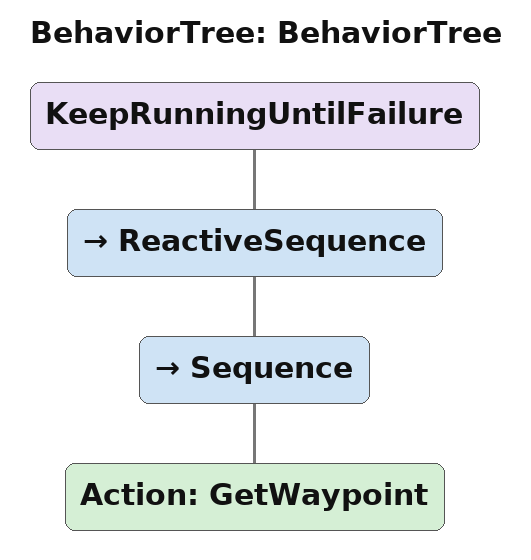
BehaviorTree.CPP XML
<?xml version="1.0"?>
<root main_tree_to_execute="BehaviorTree">
    <BehaviorTree ID="BehaviorTree">
        <KeepRunningUntilFailure>
            <ReactiveSequence>
                <Sequence>
                    <Action ID="GetWaypoint"/>
                </Sequence>
            </ReactiveSequence>
        </KeepRunningUntilFailure>
    </BehaviorTree>
</root>
